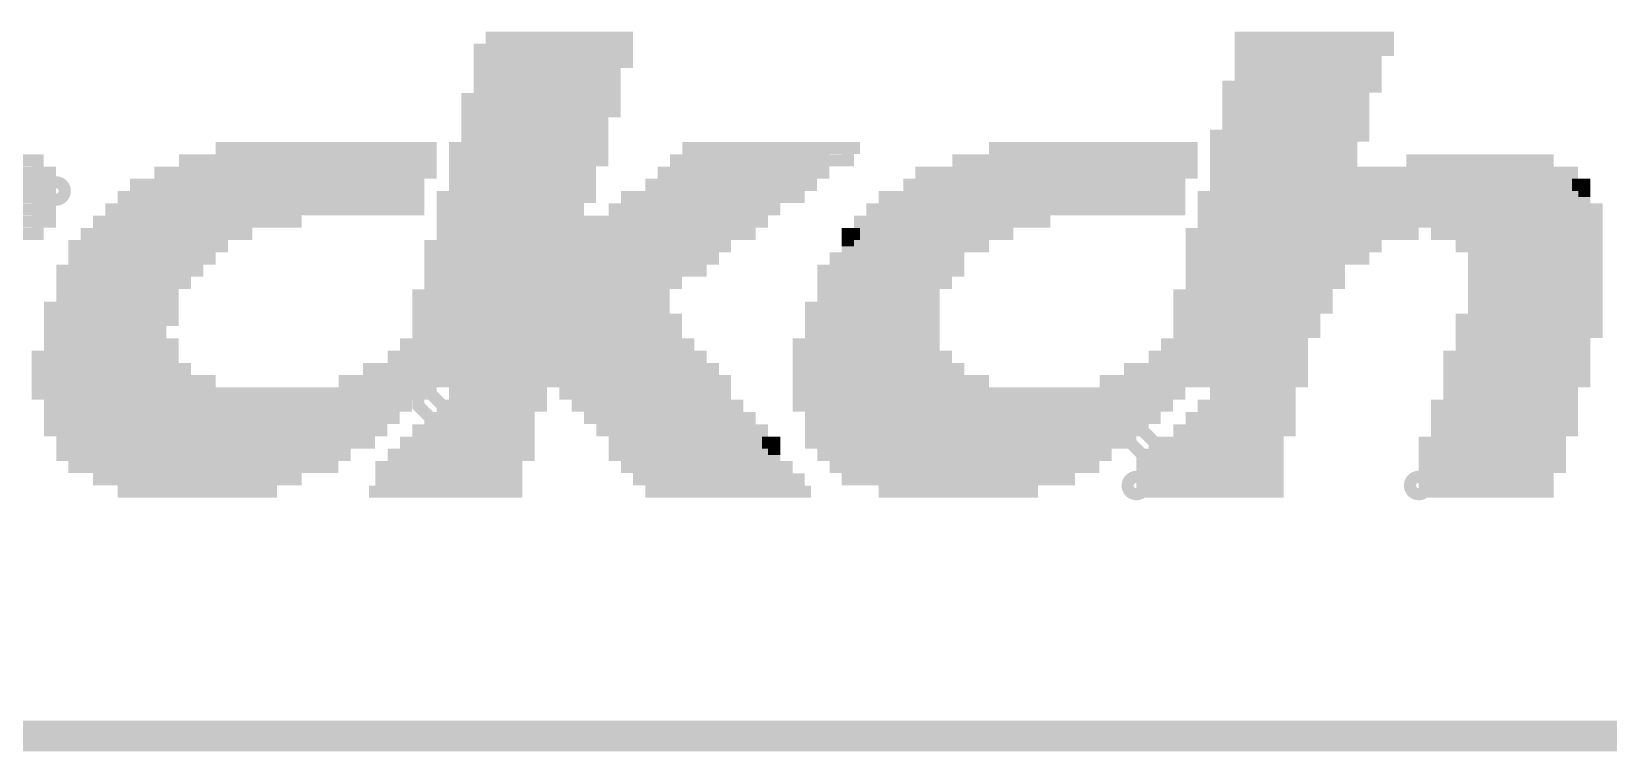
# Model space of a CAD drawing. Extents: x -22 to 154, y -114 to 23.
# Drawn here: x 13.1 to 19.63, y -44.33 to -41.35 of the extents above; entities that cross this region are included whole.
import ezdxf

# ---------------------------------------------------------------- set-up
doc = ezdxf.new("R2010")
doc.units = 0
doc.header["$MEASUREMENT"] = 0
doc.layers.add('PG_SILKSCREEN_TOP', color=7, linetype='CONTINUOUS')

msp = doc.modelspace()

# ---------------------------------------------------------------- linework, layer by layer
at = {"layer": 'PG_SILKSCREEN_TOP'}
for points, const_width in [([(14.49832, -43.2562), (15.10792, -43.2562), (15.10792, -41.3766)], 0.050038), ([(14.59992, -43.2562), (14.59992, -43.2054), (14.65072, -43.2054), (14.65072, -43.1546), (14.70152, -43.1546), (14.70152, -43.1038), (15.15872, -43.1038), (15.15872, -41.3766)], 0.050038), ([(14.80312, -42.0878), (15.00632, -42.0878), (15.00632, -42.037), (15.41272, -42.037), (15.41272, -41.3766)], 0.050038), ([(14.85392, -41.9354), (15.00632, -41.9354), (15.00632, -41.8846), (15.46352, -41.8846), (15.46352, -41.3766)], 0.050038), ([(14.90472, -41.7322), (15.00632, -41.7322), (15.00632, -41.6814), (15.51432, -41.6814), (15.51432, -41.3766)], 0.050038), ([(14.95552, -43.2562), (14.95552, -41.4274), (15.00632, -41.4274), (15.00632, -41.3766), (15.56512, -41.3766), (15.56512, -41.4782), (15.00632, -41.4782), (15.00632, -41.529), (14.95552, -41.529)], 0.050038), ([(15.00632, -43.2562), (15.00632, -42.9006), (15.20952, -42.9006), (15.20952, -41.3766)], 0.050038), ([(15.05712, -43.2562), (15.05712, -41.3766)], 0.050038), ([(15.26032, -42.799), (15.26032, -41.3766)], 0.050038), ([(16.02232, -43.2562), (16.02232, -43.2054), (15.92072, -43.2054), (15.92072, -43.1546), (15.86992, -43.1546), (15.86992, -43.1038), (15.81912, -43.1038), (15.81912, -43.053), (15.76832, -43.053), (15.76832, -43.0022), (15.46352, -43.0022), (15.46352, -42.9514), (15.41272, -42.9514), (15.41272, -42.9006), (15.36192, -42.9006), (15.36192, -42.8498), (15.31112, -42.8498), (15.31112, -41.3766)], 0.050038), ([(16.22552, -43.2562), (16.22552, -43.2054), (16.17472, -43.2054), (16.17472, -43.1546), (16.07312, -43.1546), (16.07312, -43.1038), (16.02232, -43.1038), (16.02232, -43.053), (15.92072, -43.053), (15.92072, -43.0022), (15.86992, -43.0022), (15.86992, -42.9514), (15.81912, -42.9514), (15.81912, -42.9006), (15.76832, -42.9006), (15.76832, -42.8498), (15.36192, -42.8498), (15.36192, -41.3766)], 0.050038), ([(18.40992, -42.545), (18.10512, -42.545), (18.10512, -42.5958), (17.95272, -42.5958), (17.95272, -42.6466), (17.80032, -42.6466), (17.80032, -42.6974), (17.74952, -42.6974), (17.74952, -42.7482), (17.64792, -42.7482), (17.64792, -42.799), (17.54632, -42.799), (17.54632, -42.8498), (17.03832, -42.8498), (17.03832, -42.799), (16.93672, -42.799), (16.93672, -42.7482), (16.88592, -42.7482), (16.88592, -42.6974), (16.73352, -42.6974), (16.73352, -42.7482), (16.63192, -42.7482), (16.63192, -42.799), (16.58112, -42.799), (16.58112, -42.8498), (16.32712, -42.8498), (16.32712, -42.9006), (16.58112, -42.9006), (16.58112, -42.8498), (16.63192, -42.8498), (16.63192, -42.799), (16.73352, -42.799), (16.73352, -42.7482), (16.88592, -42.7482), (16.88592, -42.799), (16.93672, -42.799), (16.93672, -42.8498), (17.03832, -42.8498), (17.03832, -42.9006), (17.54632, -42.9006), (17.54632, -42.8498), (17.64792, -42.8498), (17.64792, -42.799), (17.74952, -42.799), (17.74952, -42.7482), (17.80032, -42.7482), (17.80032, -42.6974), (17.95272, -42.6974), (17.95272, -42.6466), (18.10512, -42.6466), (18.10512, -42.5958), (18.40992, -42.5958), (18.40992, -41.3766)], 0.050038), ([(18.30832, -42.8498), (18.10512, -42.8498), (18.10512, -42.9006), (17.95272, -42.9006), (17.95272, -42.9514), (17.90192, -42.9514), (17.90192, -43.0022), (17.85112, -43.0022), (17.85112, -43.053), (17.74952, -43.053), (17.69872, -43.0022), (17.64792, -43.0022), (17.64792, -43.053), (17.69872, -43.1038), (17.69872, -43.2562), (18.25752, -43.2562), (18.25752, -41.3766)], 0.050038), ([(17.85112, -42.4942), (17.95272, -42.4942), (17.95272, -42.4434), (18.10512, -42.4434), (18.10512, -42.3926), (18.51152, -42.3926), (18.51152, -41.3766)], 0.050038), ([(17.85112, -42.5958), (17.95272, -42.5958), (17.95272, -42.545), (18.10512, -42.545), (18.10512, -42.4942), (18.46072, -42.4942), (18.46072, -41.3766)], 0.050038), ([(18.00352, -41.8338), (18.10512, -41.8338), (18.10512, -41.783), (18.61312, -41.783), (18.61312, -41.3766)], 0.050038), ([(18.00352, -42.8498), (18.10512, -42.8498), (18.10512, -42.799), (18.35912, -42.799), (18.35912, -41.3766)], 0.050038), ([(18.05432, -41.6306), (18.10512, -41.6306), (18.10512, -41.5798), (18.66392, -41.5798), (18.66392, -41.3766)], 0.050038), ([(18.05432, -43.2562), (18.05432, -41.5798), (18.10512, -41.5798), (18.10512, -41.3766), (18.71472, -41.3766), (18.71472, -41.4274), (18.10512, -41.4274)], 0.050038), ([(18.10512, -43.2562), (18.10512, -43.0022), (18.30832, -43.0022), (18.30832, -41.3766)], 0.050038), ([(18.15592, -43.2562), (18.15592, -41.3766)], 0.050038), ([(18.20672, -43.2562), (18.20672, -41.3766)], 0.050038), ([(18.56232, -42.291), (18.56232, -41.3766)], 0.050038), ([(14.95552, -41.4782), (15.00632, -41.4782), (15.00632, -41.4274), (15.56512, -41.4274)], 0.050038), ([(14.95552, -41.5798), (15.00632, -41.5798), (15.00632, -41.529), (15.51432, -41.529)], 0.050038), ([(18.10512, -41.4782), (18.66392, -41.4782)], 0.050038), ([(18.10512, -41.529), (18.66392, -41.529)], 0.050038), ([(14.90472, -43.2562), (14.90472, -41.6306), (15.00632, -41.6306), (15.00632, -41.5798), (15.51432, -41.5798)], 0.050038), ([(14.90472, -41.6814), (15.00632, -41.6814), (15.00632, -41.6306), (15.51432, -41.6306)], 0.050038), ([(18.05432, -41.6814), (18.10512, -41.6814), (18.10512, -41.6306), (18.61312, -41.6306)], 0.050038), ([(18.05432, -41.7322), (18.10512, -41.7322), (18.10512, -41.6814), (18.61312, -41.6814)], 0.050038), ([(14.90472, -41.783), (15.00632, -41.783), (15.00632, -41.7322), (15.46352, -41.7322)], 0.050038), ([(14.90472, -41.8338), (15.00632, -41.8338), (15.00632, -41.783), (15.46352, -41.783)], 0.050038), ([(16.32712, -43.0022), (16.58112, -43.0022), (16.58112, -42.9514), (16.63192, -42.9514), (16.63192, -42.9006), (16.73352, -42.9006), (16.73352, -42.8498), (16.88592, -42.8498), (16.88592, -42.9006), (16.93672, -42.9006), (16.93672, -42.9514), (17.03832, -42.9514), (17.03832, -43.0022), (17.54632, -43.0022), (17.54632, -42.9514), (17.64792, -42.9514), (17.64792, -42.9006), (17.80032, -42.9006), (17.80032, -42.799), (17.95272, -42.799), (17.95272, -42.7482), (18.00352, -42.7482), (18.00352, -41.783), (18.10512, -41.783), (18.10512, -41.7322), (18.61312, -41.7322)], 0.050038), ([(13.12672, -42.7482), (13.12672, -42.6974), (13.17752, -42.6974), (13.17752, -42.4942), (13.48232, -42.4942), (13.48232, -42.4434), (13.53312, -42.4434), (13.53312, -42.3926), (13.73632, -42.3926), (13.73632, -42.3418), (13.78712, -42.3418), (13.78712, -42.291), (13.83792, -42.291), (13.83792, -42.2402), (13.88872, -42.2402), (13.88872, -42.1894), (13.99032, -42.1894), (13.99032, -41.8338)], 0.050038), ([(13.73632, -43.2562), (13.73632, -43.2054), (13.68552, -43.2054), (13.68552, -43.1546), (13.53312, -43.1546), (13.53312, -43.2054), (13.38072, -43.2054), (13.38072, -43.1546), (13.27912, -43.1546), (13.27912, -43.1038), (13.22832, -43.1038), (13.22832, -42.3418), (13.27912, -42.3418), (13.27912, -42.2402), (13.32992, -42.2402), (13.32992, -42.1894), (13.38072, -42.1894), (13.38072, -42.1386), (13.43152, -42.1386), (13.43152, -42.0878), (13.48232, -42.0878), (13.48232, -42.037), (13.53312, -42.037), (13.53312, -41.9862), (13.63472, -41.9862), (13.63472, -41.9354), (13.73632, -41.9354), (13.73632, -41.8846), (13.88872, -41.8846), (13.88872, -41.8338), (14.75232, -41.8338), (14.75232, -41.9354), (13.88872, -41.9354), (13.88872, -41.9862), (13.73632, -41.9862), (13.73632, -42.037), (13.63472, -42.037), (13.63472, -42.0878), (13.53312, -42.0878), (13.53312, -42.1386), (13.48232, -42.1386), (13.48232, -42.1894), (13.43152, -42.1894), (13.43152, -42.2402), (13.38072, -42.2402), (13.38072, -42.291), (13.27912, -42.291)], 0.050038), ([(13.43152, -43.2054), (13.43152, -42.3418), (13.48232, -42.3418), (13.48232, -42.291), (13.53312, -42.291), (13.53312, -42.2402), (13.63472, -42.2402), (13.63472, -42.1894), (13.73632, -42.1894), (13.73632, -42.1386), (13.88872, -42.1386), (13.88872, -42.0878), (14.70152, -42.0878), (14.70152, -41.8338)], 0.050038), ([(13.93952, -42.1894), (13.93952, -41.8338)], 0.050038), ([(14.04112, -42.1386), (14.04112, -41.8338)], 0.050038), ([(14.09192, -42.1386), (14.09192, -41.8338)], 0.050038), ([(14.14272, -42.1386), (14.14272, -41.8338)], 0.050038), ([(14.19352, -42.0878), (14.19352, -41.8338)], 0.050038), ([(14.24432, -42.0878), (14.24432, -41.8338)], 0.050038), ([(14.29512, -42.0878), (14.29512, -41.8338)], 0.050038), ([(14.34592, -42.0878), (14.34592, -41.8338)], 0.050038), ([(14.39672, -42.0878), (14.39672, -41.8338)], 0.050038), ([(14.44752, -42.0878), (14.44752, -41.8338)], 0.050038), ([(14.49832, -42.0878), (14.49832, -41.8338)], 0.050038), ([(14.54912, -42.0878), (14.54912, -41.8338)], 0.050038), ([(14.59992, -42.0878), (14.59992, -41.8338)], 0.050038), ([(14.65072, -42.0878), (14.65072, -41.8338)], 0.050038), ([(14.70152, -42.4942), (14.75232, -42.4942), (14.75232, -42.4434), (15.00632, -42.4434), (15.00632, -42.3926), (15.71752, -42.3926), (15.71752, -42.3418), (15.86992, -42.3418), (15.86992, -42.291), (15.92072, -42.291), (15.92072, -42.2402), (15.97152, -42.2402), (15.97152, -41.8338)], 0.050038), ([(14.75232, -43.2562), (14.75232, -42.9514), (14.70152, -42.9006), (14.70152, -42.4434), (14.75232, -42.4434), (14.75232, -42.2402), (15.00632, -42.2402), (15.00632, -42.1894), (15.71752, -42.1894), (15.71752, -42.1386), (15.76832, -42.1386), (15.76832, -42.0878), (15.81912, -42.0878), (15.81912, -42.037), (16.27632, -42.037), (16.27632, -41.9862), (16.32712, -41.9862), (16.32712, -41.9354), (16.37792, -41.9354), (16.37792, -41.8338)], 0.050038), ([(14.75232, -42.291), (15.00632, -42.291), (15.00632, -42.2402), (15.71752, -42.2402), (15.71752, -42.1894), (15.76832, -42.1894), (15.76832, -42.1386), (15.81912, -42.1386), (15.81912, -42.0878), (16.12392, -42.0878), (16.12392, -41.8338)], 0.050038), ([(14.75232, -42.3418), (15.00632, -42.3418), (15.00632, -42.291), (15.71752, -42.291), (15.71752, -42.2402), (15.76832, -42.2402), (15.76832, -42.1894), (15.81912, -42.1894), (15.81912, -42.1386), (16.07312, -42.1386), (16.07312, -41.8338)], 0.050038), ([(14.75232, -42.3926), (15.00632, -42.3926), (15.00632, -42.3418), (15.71752, -42.3418), (15.71752, -42.291), (15.76832, -42.291), (15.76832, -42.2402), (15.81912, -42.2402), (15.81912, -42.1894), (16.07312, -42.1894), (16.07312, -42.1386), (16.12392, -42.1386), (16.12392, -42.0878), (16.17472, -42.0878), (16.17472, -41.8338)], 0.050038), ([(14.80312, -42.1894), (15.00632, -42.1894), (15.00632, -42.1386), (15.71752, -42.1386), (15.71752, -42.0878), (15.76832, -42.0878), (15.76832, -42.037), (15.81912, -42.037), (15.81912, -41.9862), (16.27632, -41.9862), (16.27632, -41.8338)], 0.050038), ([(14.85392, -41.8846), (15.00632, -41.8846), (15.00632, -41.8338), (15.46352, -41.8338)], 0.050038), ([(14.85392, -43.2562), (14.85392, -41.8338), (14.90472, -41.8338)], 0.050038), ([(16.32712, -43.2562), (15.66672, -43.2562), (15.66672, -43.2054), (15.61592, -43.2054), (15.61592, -43.1546), (15.56512, -43.1546), (15.56512, -43.1038), (15.51432, -43.1038), (15.51432, -42.0878), (15.56512, -42.0878), (15.56512, -42.037), (15.66672, -42.037), (15.66672, -41.9862), (15.71752, -41.9862), (15.71752, -41.9354), (15.76832, -41.9354), (15.76832, -41.8846), (15.81912, -41.8846), (15.81912, -41.8338), (16.53032, -41.8338)], 0.050038), ([(15.86992, -43.2562), (15.86992, -43.2054), (15.81912, -43.2054), (15.81912, -43.1546), (15.76832, -43.1546), (15.76832, -43.1038), (15.56512, -43.1038), (15.56512, -42.0878), (15.66672, -42.0878), (15.66672, -42.037), (15.71752, -42.037), (15.71752, -41.9862), (15.76832, -41.9862), (15.76832, -41.9354), (15.81912, -41.9354), (15.81912, -41.8846), (16.47952, -41.8846), (16.47952, -41.8338)], 0.050038), ([(15.76832, -43.2562), (15.76832, -43.2054), (15.66672, -43.2054), (15.66672, -42.0878), (15.71752, -42.0878), (15.71752, -42.037), (15.76832, -42.037), (15.76832, -41.9862), (15.81912, -41.9862), (15.81912, -41.9354), (16.32712, -41.9354), (16.32712, -41.8338)], 0.050038), ([(15.71752, -43.2562), (15.71752, -42.3926), (15.76832, -42.3926), (15.76832, -42.291), (15.86992, -42.291), (15.86992, -41.8338)], 0.050038), ([(15.81912, -42.3418), (15.81912, -42.2402), (15.92072, -42.2402), (15.92072, -41.8338)], 0.050038), ([(16.02232, -42.1894), (16.02232, -41.8338)], 0.050038), ([(16.22552, -42.037), (16.22552, -41.8338)], 0.050038), ([(17.03832, -43.2562), (16.63192, -43.2562), (16.63192, -43.2054), (16.47952, -43.2054), (16.47952, -43.1546), (16.42872, -43.1546), (16.42872, -43.1038), (16.37792, -43.1038), (16.37792, -43.053), (16.32712, -43.053), (16.32712, -42.9006), (16.27632, -42.9006), (16.27632, -42.6466), (16.32712, -42.6466), (16.32712, -42.4942), (16.47952, -42.4942), (16.47952, -42.4434), (16.53032, -42.4434), (16.53032, -42.3926), (16.58112, -42.3926), (16.58112, -42.3418), (16.63192, -42.3418), (16.63192, -42.291), (16.73352, -42.291), (16.73352, -42.2402), (16.78432, -42.2402), (16.78432, -42.1894), (16.93672, -42.1894), (16.93672, -42.1386), (17.08912, -42.1386), (17.08912, -42.0878), (17.85112, -42.0878), (17.85112, -41.8338)], 0.050038), ([(17.49552, -42.8498), (17.49552, -43.1038), (17.03832, -43.1038), (17.03832, -43.053), (16.93672, -43.053), (16.93672, -43.0022), (16.88592, -43.0022), (16.88592, -42.9514), (16.73352, -42.9514), (16.73352, -43.0022), (16.63192, -43.0022), (16.63192, -43.053), (16.73352, -43.053), (16.73352, -43.1038), (16.58112, -43.1038), (16.58112, -43.053), (16.37792, -43.053), (16.37792, -42.3418), (16.42872, -42.3418), (16.42872, -42.291), (16.47952, -42.291), (16.47952, -42.2402), (16.53032, -42.2402), (16.53032, -42.1386), (16.58112, -42.1386), (16.58112, -42.0878), (16.63192, -42.0878), (16.63192, -42.037), (16.73352, -42.037), (16.73352, -41.9862), (16.78432, -41.9862), (16.78432, -41.9354), (16.93672, -41.9354), (16.93672, -41.8846), (17.08912, -41.8846), (17.08912, -41.8338), (17.90192, -41.8338), (17.90192, -41.9354), (17.08912, -41.9354), (17.08912, -41.9862), (16.93672, -41.9862), (16.93672, -42.037), (16.78432, -42.037), (16.78432, -42.0878), (16.73352, -42.0878), (16.73352, -42.1386), (16.63192, -42.1386), (16.63192, -42.1894), (16.58112, -42.1894), (16.58112, -42.2402), (16.53032, -42.2402), (16.53032, -42.291), (16.47952, -42.291), (16.47952, -42.3418), (16.42872, -42.3418), (16.42872, -43.1038), (16.58112, -43.1038), (16.58112, -43.1546), (16.73352, -43.1546), (16.73352, -43.1038), (16.93672, -43.1038), (16.93672, -43.1546), (17.03832, -43.1546), (17.03832, -43.2054), (17.39392, -43.2054), (17.39392, -42.8498)], 0.050038), ([(17.08912, -42.1894), (17.13992, -42.1894), (17.13992, -41.8338)], 0.050038), ([(17.19072, -42.1386), (17.19072, -41.8338)], 0.050038), ([(17.24152, -42.1386), (17.24152, -41.8338)], 0.050038), ([(17.29232, -42.0878), (17.29232, -41.8338)], 0.050038), ([(17.34312, -42.0878), (17.34312, -41.8338)], 0.050038), ([(17.39392, -42.0878), (17.39392, -41.8338)], 0.050038), ([(17.44472, -42.0878), (17.44472, -41.8338)], 0.050038), ([(17.49552, -42.0878), (17.49552, -41.8338)], 0.050038), ([(17.54632, -42.0878), (17.54632, -41.8338)], 0.050038), ([(17.59712, -42.0878), (17.59712, -41.8338)], 0.050038), ([(17.64792, -42.0878), (17.64792, -41.8338)], 0.050038), ([(17.69872, -42.0878), (17.69872, -41.8338)], 0.050038), ([(17.74952, -42.0878), (17.74952, -41.8338)], 0.050038), ([(17.80032, -42.0878), (17.80032, -41.8338)], 0.050038), ([(18.00352, -41.8846), (18.10512, -41.8846), (18.10512, -41.8338), (18.56232, -41.8338)], 0.050038), ([(13.02512, -42.1894), (13.12672, -42.1894), (13.12672, -42.1386), (13.17752, -42.1386), (13.17752, -41.9354), (13.12672, -41.9354), (13.12672, -41.8846), (13.02512, -41.8846)], 0.050038), ([(13.22832, -42.4434), (13.48232, -42.4434), (13.48232, -42.3926), (13.53312, -42.3926), (13.53312, -42.3418), (13.73632, -42.3418), (13.73632, -42.2402), (13.83792, -42.2402), (13.83792, -41.8846)], 0.050038), ([(14.75232, -41.8846), (13.88872, -41.8846), (13.88872, -41.9354), (13.73632, -41.9354), (13.73632, -41.9862), (13.63472, -41.9862), (13.63472, -42.037), (13.53312, -42.037), (13.53312, -42.0878), (13.48232, -42.0878), (13.48232, -42.1386), (13.43152, -42.1386), (13.43152, -42.1894), (13.38072, -42.1894), (13.38072, -42.2402), (13.32992, -42.2402), (13.32992, -42.3418), (13.27912, -42.3418), (13.27912, -43.1038), (13.48232, -43.1038), (13.48232, -43.1546), (13.53312, -43.1546), (13.53312, -43.1038), (13.68552, -43.1038), (13.68552, -43.1546), (13.73632, -43.1546), (13.73632, -43.2054), (14.19352, -43.2054), (14.19352, -42.8498)], 0.050038), ([(13.63472, -43.2562), (13.63472, -42.291), (13.78712, -42.291), (13.78712, -41.8846)], 0.050038), ([(16.32712, -42.545), (16.58112, -42.545), (16.58112, -42.4942), (16.63192, -42.4942), (16.63192, -42.4434), (16.73352, -42.4434), (16.73352, -42.3926), (16.88592, -42.3926), (16.88592, -42.3418), (16.93672, -42.3418), (16.93672, -42.2402), (17.03832, -42.2402), (17.03832, -41.8846)], 0.050038), ([(16.53032, -42.1894), (16.58112, -42.1894), (16.58112, -42.1386), (16.63192, -42.1386), (16.63192, -42.0878), (16.73352, -42.0878), (16.73352, -42.037), (16.78432, -42.037), (16.78432, -41.9862), (16.93672, -41.9862), (16.93672, -41.9354), (17.08912, -41.9354), (17.08912, -41.8846), (17.90192, -41.8846)], 0.050038), ([(16.98752, -42.2402), (16.98752, -41.8846)], 0.050038), ([(18.00352, -41.9354), (18.10512, -41.9354), (18.10512, -41.8846), (18.56232, -41.8846)], 0.050038), ([(18.91792, -43.0022), (19.01952, -43.0022), (19.01952, -42.9514), (19.37512, -42.9514), (19.37512, -43.0022), (19.47672, -43.0022), (19.47672, -42.799), (19.52752, -42.799), (19.52752, -42.5958), (19.57832, -42.5958), (19.57832, -42.0878), (19.52752, -42.0878), (19.52752, -42.037), (19.47672, -42.037), (19.47672, -41.9354), (19.37512, -41.9354), (19.37512, -41.8846), (18.81632, -41.8846), (18.81632, -41.9354), (18.10512, -41.9354), (18.10512, -41.9862), (18.00352, -41.9862)], 0.050038), ([(18.86712, -42.1386), (18.86712, -41.8846)], 0.050038), ([(19.57832, -42.3926), (19.52752, -42.3926), (19.52752, -42.3418), (19.47672, -42.3418), (19.47672, -42.291), (19.37512, -42.291), (19.37512, -42.2402), (19.01952, -42.2402), (19.01952, -42.1894), (18.91792, -42.1894), (18.91792, -41.8846)], 0.050038), ([(18.96872, -42.1894), (18.96872, -41.8846)], 0.050038), ([(19.57832, -42.3418), (19.52752, -42.3418), (19.52752, -42.291), (19.47672, -42.291), (19.47672, -42.2402), (19.37512, -42.2402), (19.37512, -42.1894), (19.01952, -42.1894), (19.01952, -41.8846)], 0.050038), ([(19.07032, -43.2562), (19.07032, -41.8846)], 0.050038), ([(19.12112, -43.2562), (19.12112, -41.8846)], 0.050038), ([(19.17192, -43.2562), (19.17192, -41.8846)], 0.050038), ([(19.22272, -43.2562), (19.22272, -41.8846)], 0.050038), ([(19.27352, -43.2562), (19.27352, -41.8846)], 0.050038), ([(19.32432, -43.2562), (19.32432, -41.8846)], 0.050038), ([(13.68552, -42.4942), (13.68552, -41.9354)], 0.050038), ([(14.85392, -41.9862), (15.00632, -41.9862), (15.00632, -41.9354), (15.41272, -41.9354)], 0.050038), ([(16.78432, -43.2562), (16.78432, -42.3418), (16.88592, -42.3418), (16.88592, -41.9354)], 0.050038), ([(16.83512, -43.2562), (16.83512, -41.9354)], 0.050038), ([(17.90192, -42.3418), (17.95272, -42.3418), (17.95272, -42.291), (18.10512, -42.291), (18.10512, -42.2402), (18.61312, -42.2402), (18.61312, -41.9354)], 0.050038), ([(17.90192, -42.3926), (17.95272, -42.3926), (17.95272, -42.3418), (18.10512, -42.3418), (18.10512, -42.291), (18.61312, -42.291), (18.61312, -42.2402), (18.66392, -42.2402), (18.66392, -41.9354)], 0.050038), ([(17.90192, -42.799), (17.90192, -42.1894), (17.95272, -42.1894), (17.95272, -42.037), (18.10512, -42.037), (18.10512, -41.9862), (18.81632, -41.9862), (18.81632, -41.9354), (19.37512, -41.9354), (19.37512, -41.9862), (19.47672, -41.9862)], 0.050038), ([(18.71472, -42.1894), (18.71472, -41.9354)], 0.050038), ([(18.76552, -42.1894), (18.76552, -41.9354)], 0.050038), ([(19.47672, -42.9006), (19.37512, -42.9006), (19.37512, -42.8498), (19.01952, -42.8498), (19.01952, -42.9006), (18.91792, -42.9006), (18.91792, -43.053), (18.86712, -43.053), (18.86712, -43.2562), (19.37512, -43.2562), (19.37512, -43.1546), (19.42592, -43.1546), (19.42592, -41.9354)], 0.050038), ([(13.17752, -42.0878), (13.12672, -42.0878), (13.12672, -42.037), (13.02512, -42.037)], 0.050038), ([(13.32992, -43.1546), (13.32992, -42.3418), (13.38072, -42.3418), (13.38072, -42.291), (13.43152, -42.291), (13.43152, -42.2402), (13.48232, -42.2402), (13.48232, -42.1894), (13.53312, -42.1894), (13.53312, -42.1386), (13.63472, -42.1386), (13.63472, -42.0878), (13.73632, -42.0878), (13.73632, -42.037), (13.88872, -42.037), (13.88872, -41.9862), (14.70152, -41.9862)], 0.050038), ([(13.48232, -43.2054), (13.48232, -43.1546), (13.38072, -43.1546), (13.38072, -42.3418), (13.43152, -42.3418), (13.43152, -42.291), (13.48232, -42.291), (13.48232, -42.2402), (13.53312, -42.2402), (13.53312, -42.1894), (13.63472, -42.1894), (13.63472, -42.1386), (13.73632, -42.1386), (13.73632, -42.0878), (13.88872, -42.0878), (13.88872, -42.037), (14.70152, -42.037)], 0.050038), ([(13.58392, -43.2562), (13.58392, -41.9862)], 0.050038), ([(14.80312, -43.2562), (14.80312, -42.9006), (14.75232, -42.8498), (14.75232, -42.799), (14.80312, -42.799), (14.80312, -42.037), (14.85392, -42.037)], 0.050038), ([(14.85392, -42.037), (15.00632, -42.037), (15.00632, -41.9862), (15.41272, -41.9862)], 0.050038), ([(15.81912, -43.2562), (15.81912, -43.2054), (15.76832, -43.2054), (15.76832, -43.1546), (15.61592, -43.1546), (15.61592, -42.037)], 0.050038), ([(16.37792, -42.3926), (16.47952, -42.3926), (16.47952, -42.3418), (16.53032, -42.3418), (16.53032, -42.291), (16.58112, -42.291), (16.58112, -42.2402), (16.63192, -42.2402), (16.63192, -42.1894), (16.73352, -42.1894), (16.73352, -42.1386), (16.78432, -42.1386), (16.78432, -42.0878), (16.93672, -42.0878), (16.93672, -42.037), (17.08912, -42.037), (17.08912, -41.9862), (17.85112, -41.9862)], 0.050038), ([(16.37792, -42.4434), (16.47952, -42.4434), (16.47952, -42.3926), (16.53032, -42.3926), (16.53032, -42.3418), (16.58112, -42.3418), (16.58112, -42.291), (16.63192, -42.291), (16.63192, -42.2402), (16.73352, -42.2402), (16.73352, -42.1894), (16.78432, -42.1894), (16.78432, -42.1386), (16.93672, -42.1386), (16.93672, -42.0878), (17.08912, -42.0878), (17.08912, -42.037), (17.85112, -42.037)], 0.050038), ([(16.68272, -43.2562), (16.68272, -42.037)], 0.050038), ([(19.57832, -42.1386), (19.52752, -42.1386), (19.52752, -42.0878), (19.47672, -42.0878), (19.47672, -42.037), (19.37512, -42.037), (19.37512, -41.9862), (18.81632, -41.9862), (18.81632, -42.037), (18.10512, -42.037), (18.10512, -42.0878), (17.95272, -42.0878)], 0.050038), ([(19.57832, -42.1894), (19.52752, -42.1894), (19.52752, -42.1386), (19.47672, -42.1386), (19.47672, -42.0878), (19.37512, -42.0878), (19.37512, -42.037), (18.81632, -42.037), (18.81632, -42.0878), (18.10512, -42.0878), (18.10512, -42.1386), (17.95272, -42.1386)], 0.050038), ([(19.52752, -42.037), (19.52752, -41.9862), (19.47672, -41.9862)], 0.050038), ([(13.02512, -42.1386), (13.12672, -42.1386), (13.12672, -42.0878), (13.02512, -42.0878)], 0.050038), ([(13.22832, -42.3926), (13.48232, -42.3926), (13.48232, -42.3418), (13.53312, -42.3418), (13.53312, -42.291), (13.63472, -42.291), (13.63472, -42.2402), (13.73632, -42.2402), (13.73632, -42.1894), (13.88872, -42.1894), (13.88872, -42.1386), (14.19352, -42.1386), (14.19352, -42.0878)], 0.050038), ([(14.80312, -42.1386), (15.00632, -42.1386), (15.00632, -42.0878), (15.36192, -42.0878)], 0.050038), ([(16.58112, -43.2054), (16.58112, -43.1546), (16.47952, -43.1546), (16.47952, -42.4942), (16.53032, -42.4942), (16.53032, -42.4434), (16.58112, -42.4434), (16.58112, -42.3926), (16.63192, -42.3926), (16.63192, -42.3418), (16.73352, -42.3418), (16.73352, -42.291), (16.78432, -42.291), (16.78432, -42.2402), (16.93672, -42.2402), (16.93672, -42.1894), (17.08912, -42.1894), (17.08912, -42.1386), (17.29232, -42.1386), (17.29232, -42.0878)], 0.050038), ([(17.90192, -42.2402), (17.95272, -42.2402), (17.95272, -42.1894), (18.10512, -42.1894), (18.10512, -42.1386), (18.81632, -42.1386), (18.81632, -42.0878), (19.37512, -42.0878), (19.37512, -42.1386), (19.47672, -42.1386), (19.47672, -42.1894), (19.52752, -42.1894), (19.52752, -42.2402), (19.57832, -42.2402)], 0.050038), ([(16.17472, -43.2562), (16.17472, -43.2054), (16.07312, -43.2054), (16.07312, -43.1546), (16.02232, -43.1546), (16.02232, -43.1038), (15.92072, -43.1038), (15.92072, -43.053), (15.86992, -43.053), (15.86992, -43.0022), (15.81912, -43.0022), (15.81912, -42.9514), (15.76832, -42.9514), (15.76832, -42.9006), (15.41272, -42.9006), (15.41272, -42.1386)], 0.050038), ([(16.07312, -43.2562), (16.07312, -43.2054), (16.02232, -43.2054), (16.02232, -43.1546), (15.92072, -43.1546), (15.92072, -43.1038), (15.86992, -43.1038), (15.86992, -43.053), (15.81912, -43.053), (15.81912, -43.0022), (15.76832, -43.0022), (15.76832, -42.9514), (15.46352, -42.9514), (15.46352, -42.1386)], 0.050038), ([(17.90192, -42.291), (17.95272, -42.291), (17.95272, -42.2402), (18.10512, -42.2402), (18.10512, -42.1894), (18.81632, -42.1894), (18.81632, -42.1386), (19.37512, -42.1386), (19.37512, -42.1894), (19.47672, -42.1894), (19.47672, -42.2402), (19.52752, -42.2402), (19.52752, -42.291), (19.57832, -42.291)], 0.050038), ([(16.47952, -42.2402), (16.47952, -42.1894), (16.53032, -42.1894)], 0.050038), ([(16.53032, -43.2054), (16.53032, -42.4942), (16.58112, -42.4942), (16.58112, -42.4434), (16.63192, -42.4434), (16.63192, -42.3926), (16.73352, -42.3926), (16.73352, -42.3418), (16.78432, -42.3418), (16.78432, -42.291), (16.93672, -42.291)], 0.050038), ([(19.57832, -42.4434), (19.52752, -42.4434), (19.52752, -42.3926), (19.47672, -42.3926), (19.47672, -42.3418), (19.37512, -42.3418), (19.37512, -42.291), (19.07032, -42.291)], 0.050038), ([(16.88592, -43.2562), (16.88592, -43.2054), (16.73352, -43.2054), (16.73352, -43.1546), (16.88592, -43.1546), (16.88592, -43.053), (16.93672, -43.053), (16.93672, -43.1038), (17.03832, -43.1038), (17.03832, -43.1546), (17.49552, -43.1546), (17.49552, -43.1038), (17.54632, -43.1038), (17.54632, -43.0022), (17.64792, -43.0022), (17.64792, -42.9514), (17.74952, -42.9514), (17.74952, -42.8498), (17.85112, -42.8498), (17.85112, -42.4434), (17.95272, -42.4434), (17.95272, -42.3926), (18.10512, -42.3926), (18.10512, -42.3418), (18.51152, -42.3418)], 0.050038), ([(19.57832, -42.4942), (19.52752, -42.4942), (19.52752, -42.4434), (19.47672, -42.4434), (19.47672, -42.3926), (19.37512, -42.3926), (19.37512, -42.3418), (19.07032, -42.3418)], 0.050038), ([(19.57832, -42.545), (19.52752, -42.545), (19.52752, -42.4942), (19.47672, -42.4942), (19.47672, -42.4434), (19.37512, -42.4434), (19.37512, -42.3926), (19.07032, -42.3926)], 0.050038), ([(13.17752, -42.545), (13.48232, -42.545), (13.48232, -42.4942), (13.53312, -42.4942), (13.53312, -42.4434), (13.68552, -42.4434)], 0.050038), ([(13.17752, -42.6466), (13.48232, -42.6466), (13.48232, -42.545), (13.53312, -42.545), (13.53312, -42.4942), (13.68552, -42.4942), (13.68552, -42.545), (13.53312, -42.545), (13.53312, -42.5958), (13.63472, -42.5958)], 0.050038), ([(14.70152, -42.545), (14.75232, -42.545), (14.75232, -42.4942), (15.00632, -42.4942), (15.00632, -42.4434), (15.71752, -42.4434)], 0.050038), ([(14.70152, -42.5958), (14.75232, -42.5958), (14.75232, -42.545), (15.00632, -42.545), (15.00632, -42.4942), (15.71752, -42.4942)], 0.050038), ([(16.27632, -42.6974), (16.32712, -42.6974), (16.32712, -42.6466), (16.58112, -42.6466), (16.58112, -42.5958), (16.63192, -42.5958), (16.63192, -42.545), (16.73352, -42.545), (16.73352, -42.4942), (16.83512, -42.4942)], 0.050038), ([(16.32712, -42.5958), (16.58112, -42.5958), (16.58112, -42.545), (16.63192, -42.545), (16.63192, -42.4942), (16.73352, -42.4942), (16.73352, -42.4434), (16.83512, -42.4434)], 0.050038), ([(17.85112, -42.545), (17.95272, -42.545), (17.95272, -42.4942), (18.10512, -42.4942), (18.10512, -42.4434), (18.46072, -42.4434)], 0.050038), ([(19.07032, -42.4942), (19.37512, -42.4942), (19.37512, -42.545), (19.47672, -42.545), (19.47672, -42.5958), (19.52752, -42.5958), (19.52752, -42.545), (19.47672, -42.545), (19.47672, -42.4942), (19.37512, -42.4942), (19.37512, -42.4434), (19.07032, -42.4434)], 0.050038), ([(16.12392, -43.2562), (16.12392, -43.0022), (16.07312, -43.0022), (16.07312, -42.9514), (16.02232, -42.9514), (16.02232, -42.9006), (15.97152, -42.9006), (15.97152, -42.799), (15.92072, -42.799), (15.92072, -42.7482), (15.86992, -42.7482), (15.86992, -42.6974), (15.81912, -42.6974), (15.81912, -42.6466), (15.76832, -42.6466), (15.76832, -42.545), (15.00632, -42.545), (15.00632, -42.5958), (14.75232, -42.5958), (14.75232, -42.6466), (14.65072, -42.6466), (14.65072, -42.6974), (14.59992, -42.6974), (14.59992, -42.7482), (14.49832, -42.7482), (14.49832, -42.799), (14.39672, -42.799), (14.39672, -42.8498), (13.73632, -42.8498), (13.73632, -42.799), (13.68552, -42.799), (13.68552, -42.7482), (13.53312, -42.7482), (13.53312, -42.6974), (13.17752, -42.6974), (13.17752, -42.7482), (13.12672, -42.7482), (13.12672, -42.8498), (13.17752, -42.8498), (13.17752, -43.0022), (13.53312, -43.0022), (13.53312, -43.053), (13.68552, -43.053), (13.68552, -43.1038), (13.73632, -43.1038), (13.73632, -43.1546), (14.34592, -43.1546), (14.34592, -43.1038), (14.39672, -43.1038), (14.39672, -43.0022), (14.54912, -43.0022), (14.54912, -42.9514), (14.59992, -42.9514), (14.59992, -42.9006), (14.65072, -42.9006), (14.65072, -42.8498), (14.75232, -42.8498)], 0.050038), ([(16.27632, -42.7482), (16.32712, -42.7482), (16.32712, -42.6974), (16.58112, -42.6974), (16.58112, -42.6466), (16.63192, -42.6466), (16.63192, -42.5958), (16.73352, -42.5958), (16.73352, -42.545), (16.83512, -42.545)], 0.050038), ([(18.96872, -43.2562), (18.96872, -42.6974), (19.01952, -42.6974), (19.01952, -42.545), (19.37512, -42.545), (19.37512, -42.5958), (19.47672, -42.5958), (19.47672, -42.6466), (19.52752, -42.6466)], 0.050038), ([(15.76832, -42.5958), (15.00632, -42.5958), (15.00632, -42.6466), (14.75232, -42.6466), (14.75232, -42.6974), (14.65072, -42.6974), (14.65072, -42.7482), (14.59992, -42.7482), (14.59992, -42.799), (14.49832, -42.799), (14.49832, -42.8498), (14.39672, -42.8498), (14.39672, -42.9006), (13.73632, -42.9006), (13.73632, -42.8498), (13.68552, -42.8498), (13.68552, -42.799), (13.53312, -42.799), (13.53312, -42.7482), (13.48232, -42.7482), (13.48232, -42.8498), (13.17752, -42.8498), (13.17752, -42.799), (13.53312, -42.799), (13.53312, -42.8498), (13.68552, -42.8498), (13.68552, -42.9006), (13.73632, -42.9006), (13.73632, -42.9514), (14.39672, -42.9514), (14.39672, -42.9006), (14.49832, -42.9006), (14.49832, -42.8498), (14.59992, -42.8498), (14.59992, -42.799), (14.65072, -42.799), (14.65072, -42.7482), (14.75232, -42.7482), (14.75232, -42.6974), (15.00632, -42.6974), (15.00632, -42.6466), (15.76832, -42.6466), (15.76832, -42.6974), (15.81912, -42.6974), (15.81912, -42.7482), (15.86992, -42.7482), (15.86992, -42.799), (15.92072, -42.799), (15.92072, -42.8498), (15.97152, -42.8498)], 0.050038), ([(13.83792, -43.2562), (13.83792, -42.799), (13.73632, -42.799), (13.73632, -42.7482), (13.68552, -42.7482), (13.68552, -42.6466), (13.53312, -42.6466), (13.53312, -42.5958), (13.17752, -42.5958)], 0.050038), ([(16.27632, -42.799), (16.32712, -42.799), (16.32712, -42.7482), (16.58112, -42.7482), (16.58112, -42.6974), (16.63192, -42.6974), (16.63192, -42.6466), (16.73352, -42.6466), (16.73352, -42.5958), (16.83512, -42.5958)], 0.050038), ([(19.52752, -42.6974), (19.47672, -42.6974), (19.47672, -42.6466), (19.37512, -42.6466), (19.37512, -42.5958), (19.01952, -42.5958)], 0.050038), ([(13.12672, -42.799), (13.17752, -42.799), (13.17752, -42.7482), (13.48232, -42.7482), (13.48232, -42.6466), (13.53312, -42.6466), (13.53312, -42.6974), (13.68552, -42.6974)], 0.050038), ([(15.97152, -43.2562), (15.97152, -42.9006), (15.92072, -42.9006), (15.92072, -42.8498), (15.86992, -42.8498), (15.86992, -42.799), (15.81912, -42.799), (15.81912, -42.7482), (15.76832, -42.7482), (15.76832, -42.6974), (15.00632, -42.6974), (15.00632, -42.7482), (14.75232, -42.7482), (14.75232, -42.799), (14.65072, -42.799), (14.65072, -42.8498), (14.59992, -42.8498), (14.59992, -42.9006), (14.49832, -42.9006), (14.49832, -42.9514), (14.39672, -42.9514), (14.39672, -43.0022), (13.73632, -43.0022), (13.73632, -42.9514), (13.68552, -42.9514), (13.68552, -42.9006), (13.53312, -42.9006), (13.53312, -42.8498), (13.48232, -42.8498), (13.48232, -42.9514), (13.17752, -42.9514)], 0.050038), ([(16.27632, -42.8498), (16.32712, -42.8498), (16.32712, -42.799), (16.58112, -42.799), (16.58112, -42.7482), (16.63192, -42.7482), (16.63192, -42.6974), (16.73352, -42.6974), (16.73352, -42.6466), (16.83512, -42.6466)], 0.050038), ([(16.32712, -42.9514), (16.58112, -42.9514), (16.58112, -42.9006), (16.63192, -42.9006), (16.63192, -42.8498), (16.73352, -42.8498), (16.73352, -42.799), (16.88592, -42.799), (16.88592, -42.8498), (16.93672, -42.8498), (16.93672, -42.9006), (17.03832, -42.9006), (17.03832, -42.9514), (17.54632, -42.9514), (17.54632, -42.9006), (17.64792, -42.9006), (17.64792, -42.8498), (17.74952, -42.8498), (17.74952, -42.799), (17.80032, -42.799), (17.80032, -42.7482), (17.95272, -42.7482), (17.95272, -42.6974), (18.10512, -42.6974), (18.10512, -42.6466), (18.35912, -42.6466)], 0.050038), ([(18.00352, -42.7482), (18.10512, -42.7482), (18.10512, -42.6974), (18.35912, -42.6974)], 0.050038), ([(18.96872, -42.799), (19.01952, -42.799), (19.01952, -42.7482), (19.37512, -42.7482), (19.37512, -42.799), (19.47672, -42.799), (19.47672, -42.7482), (19.37512, -42.7482), (19.37512, -42.6974), (19.01952, -42.6974), (19.01952, -42.7482), (18.96872, -42.7482)], 0.050038), ([(19.52752, -42.7482), (19.47672, -42.7482), (19.47672, -42.6974), (19.37512, -42.6974), (19.37512, -42.6466), (19.01952, -42.6466)], 0.050038), ([(13.17752, -42.9006), (13.53312, -42.9006), (13.53312, -42.9514), (13.68552, -42.9514), (13.68552, -43.0022), (13.73632, -43.0022), (13.73632, -43.053), (14.49832, -43.053), (14.49832, -42.9514), (14.54912, -42.9514), (14.54912, -42.7482)], 0.050038), ([(16.12392, -43.053), (16.07312, -43.053), (16.07312, -43.0022), (16.02232, -43.0022), (16.02232, -42.9514), (15.92072, -42.9514), (15.92072, -42.9006), (15.86992, -42.9006), (15.86992, -42.8498), (15.81912, -42.8498), (15.81912, -42.799), (15.76832, -42.799), (15.76832, -42.7482), (15.00632, -42.7482), (15.00632, -42.799), (14.80312, -42.799)], 0.050038), ([(17.69872, -43.0022), (17.69872, -42.7482)], 0.050038), ([(17.95272, -42.799), (18.10512, -42.799), (18.10512, -42.7482), (18.35912, -42.7482)], 0.050038), ([(18.00352, -43.2562), (18.00352, -42.7482)], 0.050038), ([(13.78712, -43.2562), (13.78712, -42.799)], 0.050038), ([(14.44752, -43.053), (14.44752, -42.799)], 0.050038), ([(16.27632, -43.2562), (16.27632, -43.2054), (16.22552, -43.2054), (16.22552, -43.1546), (16.17472, -43.1546), (16.17472, -43.1038), (16.07312, -43.1038), (16.07312, -43.053), (16.02232, -43.053), (16.02232, -43.0022), (15.92072, -43.0022), (15.92072, -42.9514), (15.86992, -42.9514), (15.86992, -42.9006), (15.81912, -42.9006), (15.81912, -42.8498), (15.76832, -42.8498), (15.76832, -42.799), (15.00632, -42.799), (15.00632, -42.8498), (14.85392, -42.8498)], 0.050038), ([(16.98752, -43.2562), (16.98752, -42.799)], 0.050038), ([(17.59712, -43.053), (17.59712, -42.799)], 0.050038), ([(18.96872, -42.8498), (19.01952, -42.8498), (19.01952, -42.799), (19.37512, -42.799), (19.37512, -42.8498), (19.47672, -42.8498)], 0.050038), ([(13.22832, -43.053), (13.48232, -43.053), (13.48232, -42.9514), (13.53312, -42.9514), (13.53312, -43.0022), (13.68552, -43.0022), (13.68552, -43.053), (13.73632, -43.053), (13.73632, -43.1038), (14.34592, -43.1038), (14.34592, -42.8498)], 0.050038), ([(13.53312, -43.2562), (14.09192, -43.2562), (14.09192, -42.8498)], 0.050038), ([(13.88872, -43.2562), (13.88872, -42.8498)], 0.050038), ([(13.93952, -43.2562), (13.93952, -42.8498)], 0.050038), ([(13.99032, -43.2562), (13.99032, -42.8498)], 0.050038), ([(14.04112, -43.2562), (14.04112, -42.8498)], 0.050038), ([(14.14272, -43.2054), (14.14272, -42.8498)], 0.050038), ([(14.24432, -43.1546), (14.24432, -42.8498)], 0.050038), ([(14.29512, -43.1546), (14.29512, -42.8498)], 0.050038), ([(14.80312, -42.9006), (15.00632, -42.9006), (15.00632, -42.8498), (15.20952, -42.8498)], 0.050038), ([(16.93672, -43.2562), (16.93672, -43.2054), (17.03832, -43.2054), (17.03832, -43.2562), (17.24152, -43.2562), (17.24152, -42.8498)], 0.050038), ([(17.08912, -43.2562), (17.08912, -42.8498)], 0.050038), ([(17.13992, -43.2562), (17.13992, -42.8498)], 0.050038), ([(17.19072, -43.2562), (17.19072, -42.8498)], 0.050038), ([(17.29232, -43.2054), (17.29232, -42.8498)], 0.050038), ([(17.34312, -43.2054), (17.34312, -42.8498)], 0.050038), ([(17.44472, -43.1546), (17.44472, -42.8498)], 0.050038), ([(14.75232, -42.9514), (15.15872, -42.9514)], 0.050038), ([(16.73352, -43.2562), (16.73352, -43.2054), (16.63192, -43.2054), (16.63192, -43.053), (16.58112, -43.053), (16.58112, -43.0022), (16.63192, -43.0022), (16.63192, -42.9514), (16.73352, -42.9514), (16.73352, -42.9006), (16.88592, -42.9006), (16.88592, -42.9514), (16.93672, -42.9514), (16.93672, -43.0022), (17.03832, -43.0022), (17.03832, -43.053), (17.64792, -43.053)], 0.050038), ([(17.69872, -43.1038), (17.85112, -43.1038), (17.85112, -43.053), (17.90192, -43.053), (17.90192, -43.0022), (17.95272, -43.0022), (17.95272, -42.9514), (18.10512, -42.9514), (18.10512, -42.9006), (18.30832, -42.9006)], 0.050038), ([(17.69872, -43.1546), (17.85112, -43.1546), (17.85112, -43.1038), (17.90192, -43.1038), (17.90192, -43.053), (17.95272, -43.053), (17.95272, -43.0022), (18.10512, -43.0022), (18.10512, -42.9514), (18.30832, -42.9514)], 0.050038), ([(18.91792, -42.9514), (19.01952, -42.9514), (19.01952, -42.9006), (19.37512, -42.9006), (19.37512, -42.9514), (19.47672, -42.9514)], 0.050038), ([(14.54912, -43.2562), (14.54912, -43.1546), (14.59992, -43.1546), (14.59992, -43.1038), (14.65072, -43.1038), (14.65072, -43.053), (14.70152, -43.053), (14.70152, -43.0022), (15.15872, -43.0022)], 0.050038), ([(16.88592, -43.053), (16.88592, -43.0022), (16.73352, -43.0022), (16.73352, -43.053), (16.88592, -43.053)], 0.050038), ([(18.86712, -43.1038), (18.91792, -43.1038), (18.91792, -43.053), (19.01952, -43.053), (19.01952, -43.0022), (19.37512, -43.0022), (19.37512, -43.053), (19.42592, -43.053)], 0.050038), ([(13.53312, -43.1038), (13.53312, -43.053), (13.48232, -43.053), (13.48232, -43.1038), (13.53312, -43.1038)], 0.050038), ([(14.54912, -43.2054), (14.59992, -43.2054), (14.59992, -43.1546), (14.65072, -43.1546), (14.65072, -43.1038), (14.70152, -43.1038), (14.70152, -43.053), (15.15872, -43.053)], 0.050038), ([(15.92072, -43.2562), (15.92072, -43.2054), (15.86992, -43.2054), (15.86992, -43.1546), (15.81912, -43.1546), (15.81912, -43.1038), (15.76832, -43.1038), (15.76832, -43.053), (15.51432, -43.053)], 0.050038), ([(16.17472, -43.1038), (16.17472, -43.053), (16.12392, -43.053)], 0.050038), ([(17.74952, -43.2562), (17.74952, -43.053)], 0.050038), ([(17.80032, -43.2562), (17.80032, -43.053)], 0.050038), ([(18.86712, -43.1546), (18.91792, -43.1546), (18.91792, -43.1038), (19.01952, -43.1038), (19.01952, -43.053), (19.37512, -43.053), (19.37512, -43.1038), (19.42592, -43.1038)], 0.050038), ([(14.65072, -43.2562), (14.65072, -43.2054), (14.70152, -43.2054), (14.70152, -43.1546), (15.10792, -43.1546)], 0.050038), ([(16.93672, -43.2054), (16.93672, -43.1546), (16.88592, -43.1546), (16.88592, -43.2054), (16.93672, -43.2054)], 0.050038), ([(17.85112, -43.2562), (17.85112, -43.2054), (17.90192, -43.2054), (17.90192, -43.1546), (17.95272, -43.1546), (17.95272, -43.1038), (18.25752, -43.1038)], 0.050038), ([(17.90192, -43.2562), (17.90192, -43.2054), (17.95272, -43.2054), (17.95272, -43.1546), (18.25752, -43.1546)], 0.050038), ([(13.68552, -43.2562), (13.68552, -43.2054), (13.53312, -43.2054), (13.53312, -43.2562), (13.48232, -43.2562), (13.48232, -43.2054)], 0.050038), ([(14.70152, -43.2562), (14.70152, -43.2054), (15.10792, -43.2054)], 0.050038), ([(17.95272, -43.2562), (17.95272, -43.2054), (18.25752, -43.2054)], 0.050038), ([(19.01952, -43.2562), (19.01952, -43.2054), (19.37512, -43.2054)], 0.050038), ([(11.050524, -44.268136), (25.051004, -44.268136)], 0.127)]:
    msp.add_lwpolyline(points, dxfattribs=dict(at, const_width=const_width))
at = {"layer": 'PG_SILKSCREEN_TOP', "const_width": 0.050038}
for points in [[(13.02512, -41.9862), (13.12672, -41.9862), (13.12672, -42.037), (13.17752, -42.037, 2.408845), (13.17752, -41.9862), (13.12672, -41.9862), (13.12672, -41.9354), (13.02512, -41.9354)], [(17.69872, -43.2562, -2.419599), (17.69872, -43.2054), (17.85112, -43.2054), (17.85112, -43.1546), (17.90192, -43.1546), (17.90192, -43.1038), (17.95272, -43.1038), (17.95272, -43.053), (18.25752, -43.053)], [(18.86712, -43.2562, -2.419599), (18.86712, -43.2054), (18.91792, -43.2054), (18.91792, -43.1546), (19.01952, -43.1546), (19.01952, -43.1038), (19.37512, -43.1038), (19.37512, -43.1546), (19.01952, -43.1546), (19.01952, -43.2054), (18.91792, -43.2054), (18.91792, -43.2562)]]:
    msp.add_lwpolyline(points, format="xyb", dxfattribs=at)

doc.saveas('drawing.dxf')
